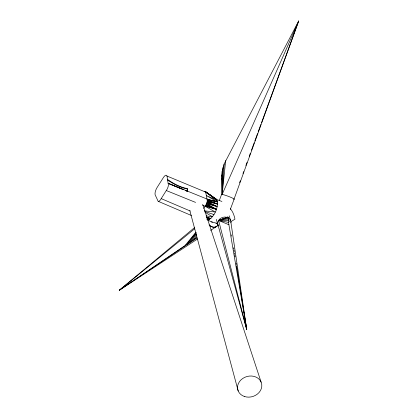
<?xml version="1.0" encoding="UTF-8"?>
<svg xmlns="http://www.w3.org/2000/svg" width="418" height="418" viewBox="0 0 418 418"><rect width="100%" height="100%" fill="white"/><g stroke="black" fill="none" stroke-linecap="round" stroke-linejoin="round"><path stroke-width="0.63" d="M261.558 122.599L298.729 20.905L222.146 194.427L222.198 171.244L224.126 163.992L298.729 20.905L234.028 199.182M225.683 160.564L222.146 194.427L222.956 167.571M203.775 208.467C205.457 205.734 208.096 202.469 207.035 199.052L205.651 192.102L205.337 191.512L204.569 191.266L206.178 192.364M222.198 171.244L221.864 174.954L222.146 194.427L224.126 163.992M208.195 220.061C214.795 216.581 219.403 206.293 216.388 199.302L205.118 191.339M246.751 329.661L228.902 224.738L227.883 216.973L218.609 220.448L246.751 329.661L236.536 265.822M239.618 182.635L240.287 180.795M242.978 173.444L243.647 171.605M245.888 165.481L247.007 162.419M249.243 156.29L250.366 153.228M251.484 150.166L254.17 142.815M254.844 140.976L257.53 133.624M258.204 131.785L260.889 124.433M219.335 200.447L221.582 194.443M230.328 209.371L234.143 199.161M194.762 228.709L119.261 290.291L194.083 239.389L196.768 235.068M205.52 191.768L217.13 200.29L205.651 192.102L166.986 176.041A5.591 2.064 -67.4 0 0 163.391 177.561L157.037 187.593A5.591 2.064 -67.4 0 0 155.146 194.825L157.623 200.138A4.786 1.771 -67.4 0 0 161.217 198.618L166.28 190.535A4.786 1.771 -67.4 0 0 168.167 183.309L207.035 199.052L217.506 201.904L206.346 195.577L217.13 200.29L205.337 191.512M179.86 188.189L168.141 183.324L166.986 176.041M187.217 188.575L187.478 191.355L185.723 190.624L187.478 191.355L187.217 188.575A27.964 12.55 34.1 0 1 167.675 179.515M191.491 241.108L196.241 234.221M189.145 242.675L196.068 233.354M187.081 244.06L196.173 232.465M185.336 245.246L195.885 232.298M119.255 290.27L194.448 227.669M196.622 238.176L119.261 290.291L197.573 238.95M194.083 239.389L196.878 237.539M210.62 230.396L216.059 226.828M168.141 183.324L180.456 188.429M231.264 221.399L234.963 219.178C234.221 215.422 232.91 211.66 230.36 208.739M228.902 224.738L218.609 220.448L227.826 217.167M228.51 222.407L218.609 220.448L228.035 217.25L229.247 221.791M228.207 220.458L218.609 220.448L227.862 217.82M218.609 220.448L227.988 218.922M204.329 210.855L215.233 211.994L205.149 206.283L202.756 205.311M206.058 215.907L212.459 216.785L205.05 212.271M206.596 217.903L210.949 218.515L206.79 217.229M207.579 219.325L209.491 219.633L207.051 218.995M207.014 219.184L209.491 219.633L206.967 219.084M206.513 217.684L210.949 218.515L206.654 217.47M207.192 199.381L217.506 201.904L207.291 199.809L217.491 204.036L207.197 201.57L217.083 206.549L206.565 203.707L216.315 209.261L205.149 206.283M207.668 220.035L211.398 221.859L217.036 223.374L216.012 223.097M215.333 199.02L221.911 201.455M211.398 221.859L212.48 222.157M207.291 200.922L217.491 204.036L207.323 200.326M205.536 205.719L216.315 209.261L206.257 204.418M204.83 211.477L213.917 214.559M206.826 202.986L217.083 206.549L207.041 202.265M205.907 205.092L216.315 209.261M166.28 190.535L195.577 202.406M181.616 188.92L183.377 189.652L181.626 188.915M161.217 198.618L190.2 210.991M158.286 201.351L191.413 215.495M207.255 193.095L216.388 199.302L204.862 191.261M207.129 193.111L209.183 194.589M211.231 196.063L213.279 197.542M227.883 216.973L228.035 217.25M202.673 204.318L261.114 382.141M229.216 215.824L230.861 221.347M216.32 219.387L217.783 224.299M217.977 224.827L246.735 329.677L230.903 222.271M189.84 210.656L238.208 391.002M231.582 234.869L231.786 236.154M233.646 247.764L233.85 249.055M234.059 250.345L234.263 251.631M234.472 252.921L234.676 254.212M234.885 255.502L235.088 256.793M236.123 263.241L236.327 264.531M221.864 174.954L222.125 179.844M221.953 178.643L222.146 194.427M186.987 188.905A27.964 12.55 34.1 0 1 167.451 179.85M217.877 224.957A6.657 5.032 49.9 0 1 209.042 224.847M221.707 194.657A6.709 0.606 20.5 0 1 228.191 196.277A6.709 0.606 20.5 0 1 233.84 199.214M228.103 217.799A6.709 5.68 -16.6 0 1 230.924 222.841M218.327 225.751A6.709 5.68 -16.6 0 1 219.847 218.938A6.709 5.68 -16.6 0 1 227.685 217.6M217.945 224.926A6.709 5.068 49.9 0 1 209.486 225.339M244.436 396.494A12.294 10.403 -16.6 0 0 261.778 384.774A12.294 10.403 -16.6 0 0 242.774 378.447A12.294 10.403 -16.6 0 0 244.436 396.494"/></g></svg>
